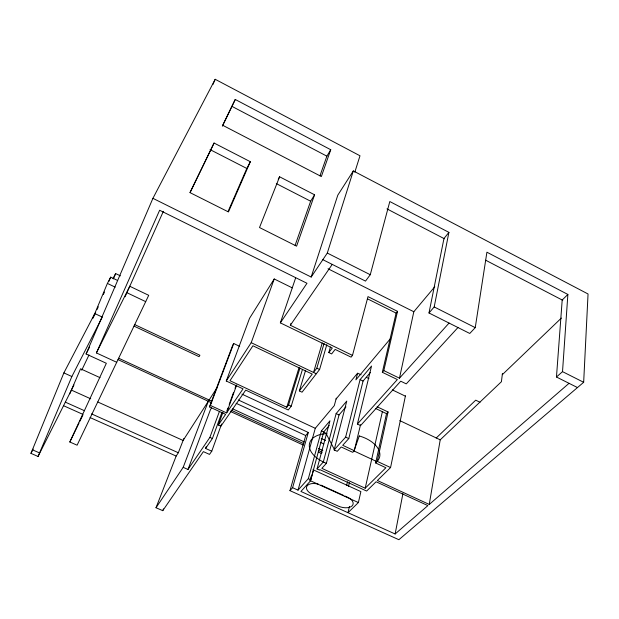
<?xml version="1.0" encoding="UTF-8"?>
<svg xmlns="http://www.w3.org/2000/svg" width="619" height="619" viewBox="0 0 619 619"><rect width="100%" height="100%" fill="white"/><g stroke="black" fill="none" stroke-linecap="round" stroke-linejoin="round"><path stroke-width="0.93" d="M238.423 400.021L308.293 432.464L305.724 435.552L289.978 490.65L398.876 539.706L583.663 382.294L588.05 293.986L353.317 170.921L337.796 195.178L311.171 277.041L152.916 198.335L215.195 79.294L359.987 155.779L354.819 172.19M577.481 387.564L556.466 377.01L562.516 371.64L567.871 294.451L486.913 252.204L475.245 327.637L469.767 333.463L428.99 312.982L443.962 238.532L448.907 232.373L389.815 201.539L370.263 274.72L365.504 281.103L322.847 259.678M556.466 377.01L562.199 300.006L567.871 294.451M502.435 373.481L501.413 381.714L440.21 439.846L429.246 504.431L377.366 480.514L390.566 467.554L405.46 395.719M313.508 469.945L310.56 480.808L300.919 491.463L395.131 533.98L402.907 493.66M428.99 312.982L434.19 306.947L448.907 232.373M457.952 327.536L406.273 383.888L400.733 381.203L360.591 425.547L357.387 424.046L397.344 379.563L382.333 372.29L383.811 370.588L399.472 378.186L413.817 311.744L434.778 286.775M345.944 406.892L339.034 414.947L326.36 463.36L321.841 468.351L365.195 488.213L385.9 467.74L375.64 462.973L377.234 461.348L388.074 411.983L377.095 406.753M375.64 462.973L386.511 413.662L388.074 411.983M365.195 488.213L382.457 411.349M349.456 506.373L347.979 512.702L358.386 502.551L360.877 491.594L312.974 469.697M383.811 370.588L397.537 311.349L367.996 296.602L352.49 355.391L351.081 357.148L335.142 349.418L331.66 353.921L328.828 352.551L330.422 346.988M382.333 372.29L396.106 313.098L397.537 311.349M348.52 486.372L349.41 482.642M346.601 485.52L347.499 481.799M395.131 533.98L427.876 505.615L376.089 481.768L366.634 491.045L319.891 469.651L319.512 470.076L317.052 468.954L323.327 461.967L336.132 413.577L346.764 401.097L334.159 449.905L337.247 451.336L341.201 446.972L352.737 452.327L354.277 450.678L360.537 424.704M357.387 424.046L371.532 366.061L360.088 379.617L345.642 437.122L334.159 449.905M354.277 450.678L342.709 445.301L348.783 438.592L363.059 381.049L370.324 372.514M357.573 373.327L355.917 379.834L390.063 339.104M317.052 468.954L329.966 420.819L321.4 430.886L308.339 478.649L298.018 490.147L292.586 487.702L289.978 490.65M336.295 398.172L334.299 405.623L315.288 428.302L298.018 490.147M358.386 502.551L310.026 480.568L311.256 476.042M310.026 480.568L310.761 479.756L323.714 431.969L329.246 425.508M292.586 487.702L308.293 432.464M305.407 370.897L299.341 390.914L302.041 392.191L319.59 369.512L326.809 344.644M322.267 342.88L313.539 372.445L316.82 368.181L324.101 343.336M222.956 412.339L218.352 424.998L220.906 426.166L245.72 390.109L288.268 409.987L291.224 406.172L302.49 369.35M299.341 390.914L312.262 374.1L252.908 345.781L229.997 380.716L286.783 407.263L288.578 404.927L299.929 368.135M286.783 407.263L299.039 367.647M311.171 277.041L327.296 253.063L353.317 170.921M352.49 355.391L290.357 325.254L290.961 323.428M328.828 352.551L332.295 348.04L280.353 322.87L295.611 278.016M314.584 194.799L296.586 246.161L259.508 227.537L279.602 176.786L314.584 194.799L310.645 201.221L295.108 245.341M330.739 149.728L321.354 176.539L222.701 125.278L235.251 99.473L330.739 149.728L326.878 156.158L319.961 175.819M218.352 424.998L225.626 414.343L209.431 406.892L210.383 405.43L226.608 412.904L236.675 384.995M183.889 438.438L178.318 452.744L176.167 456.064L156.011 507.735L162.751 510.667L203.372 451.638L209.516 454.408L211.752 451.22L221.594 423.992M226.608 412.904L243.035 388.856L226.268 381.018L251.213 342.678L274.225 278.968L292.261 287.858M226.925 410.745L227.9 408.045M229.2 404.447L233.425 392.756M235.042 388.252L236.017 385.56M211.752 451.22L205.585 448.435L212.394 438.531L221.888 412.509M205.585 448.435L206.243 446.639M156.011 507.735L183.185 467.337L187.975 469.473L209.887 437.393L219.443 411.38M226.268 381.018L249.534 318.328L274.225 278.968M187.975 469.473L210.468 409.631L211.52 408.014M209.431 406.892L232.79 345.023L233.734 343.522L239.677 346.346M210.383 405.43L233.734 343.522M183.185 467.337L208.317 401.267M162.751 510.667L163.447 508.864M30.95 453.371L63.873 372.901L94.792 313.562L102.313 317.083L71.866 376.522L38.061 456.466L30.95 453.371L33.155 449.084M117.595 280.461L110.677 277.157L107.389 283.425L92.858 318.189L95.682 312.773M97.175 309.384L98.274 306.776M103.381 294.582L104.472 291.967M108.851 281.513L110.677 277.157M113.378 278.906L115.637 273.567L120.434 275.857M38.061 456.466L73.955 385.003M129.696 286.241L148.722 295.317L77.096 445.193L69.831 441.997L106.344 363.291L86.08 353.975L152.916 198.335M69.785 393.785L80.555 368.785L100.023 377.66M89.012 354.927L81.723 370.208M228.001 211.628L246.819 168.469L250.331 161.714L214.066 143.035L189.963 192.602L228.457 211.938L250.331 161.714M212.866 84.586L215.195 79.294M116.72 362.293L96.402 352.931L159.64 210.251L306.978 283.278L280.353 322.87M125.069 296.772L163.362 211.319M214.066 143.035L190.087 192.594M222.368 126.191L235.251 99.473M69.831 441.997L79.046 423.001M79.89 421.276L82.822 415.233M96.402 352.931L129.773 286.272M86.08 353.975L89.585 347.104M112.998 278.635L115.637 273.567M278.217 179.262L279.602 176.786M217.045 387.711L183.1 440.465L97.771 401.986M290.357 325.254L332.241 264.39M336.063 399.038L357.62 373.149L361.094 374.82M399.472 378.186L449.054 323.064M436.225 438.004L475.702 400.168L480.004 402.265M502.288 374.696L561.371 318.073M429.246 504.431L569.039 383.323M32.405 449.804L39.562 452.922M63.711 405.785L83.039 414.428M90.072 417.57L176.167 456.064M65.289 402.118L84.563 410.753M91.573 413.894L178.318 452.744M71.378 390.086L90.73 398.814M308.339 478.649L310.761 479.756M320.967 485.134L343.205 495.239M344.915 496.02L347.476 497.181A10.415 5.741 14.2 0 1 352.149 505.824A10.415 5.741 14.2 0 1 338.523 506.172L312.386 494.364A10.461 5.811 15.2 0 1 306.908 486.186A10.461 5.811 15.2 0 1 318.406 484.19M209.887 437.393L212.394 438.531M63.873 372.901L71.866 376.522M117.997 359.6L211.698 402.83M230.81 411.643L303.372 445.115M318.236 451.971L321.733 453.588M323.327 461.967L326.36 463.36M232.674 408.857L304.44 442.012M318.445 448.481L322.816 450.508M118.655 358.231L211.698 401.182M231.003 410.095L303.859 443.73M318.777 450.617L322.29 452.234M377.234 461.348L390.566 467.554M321.238 438.484L325.579 440.496M236.156 403.309L305.724 435.552M320.34 442.33L323.807 443.931M345.642 437.122L348.783 438.592M321.4 430.886L323.714 431.969M241.913 394.117L315.288 428.302M323.629 432.194L327.118 433.818M288.578 404.927L291.224 406.172M336.132 413.577L339.034 414.947M134.725 324.604L199.906 355.236L199.063 356.66L134.006 326.112M251.213 342.678L316.301 373.768M375.563 408.447L386.511 413.662M399.789 420.603L440.21 439.846M107.389 283.425L115.227 287.146M126.547 292.532L145.697 301.646M316.82 368.181L319.59 369.512M360.088 379.617L363.059 381.049M366.301 377.335L368.909 378.588M392.345 389.885L405.368 396.16M367.469 298.815L396.106 313.098M328.008 268.762L413.817 311.744M327.296 253.063L370.263 274.72M434.19 306.947L475.245 327.637M562.516 371.64L583.663 382.294M210.065 149.605L247.058 168.585M276.306 183.595L310.715 201.26M386.96 208.889L444.504 238.81M485.629 260.197L562.741 300.292M231.993 106.391L326.878 156.158M334.724 450.168L326.12 433.648A26.091 15.367 14.7 0 0 309.322 444.844A26.091 15.367 14.7 0 0 323.876 462.223M359.26 435.962L353.998 450.98L376.94 461.65A26.284 15.545 13.9 0 0 359.26 435.962"/></g></svg>
